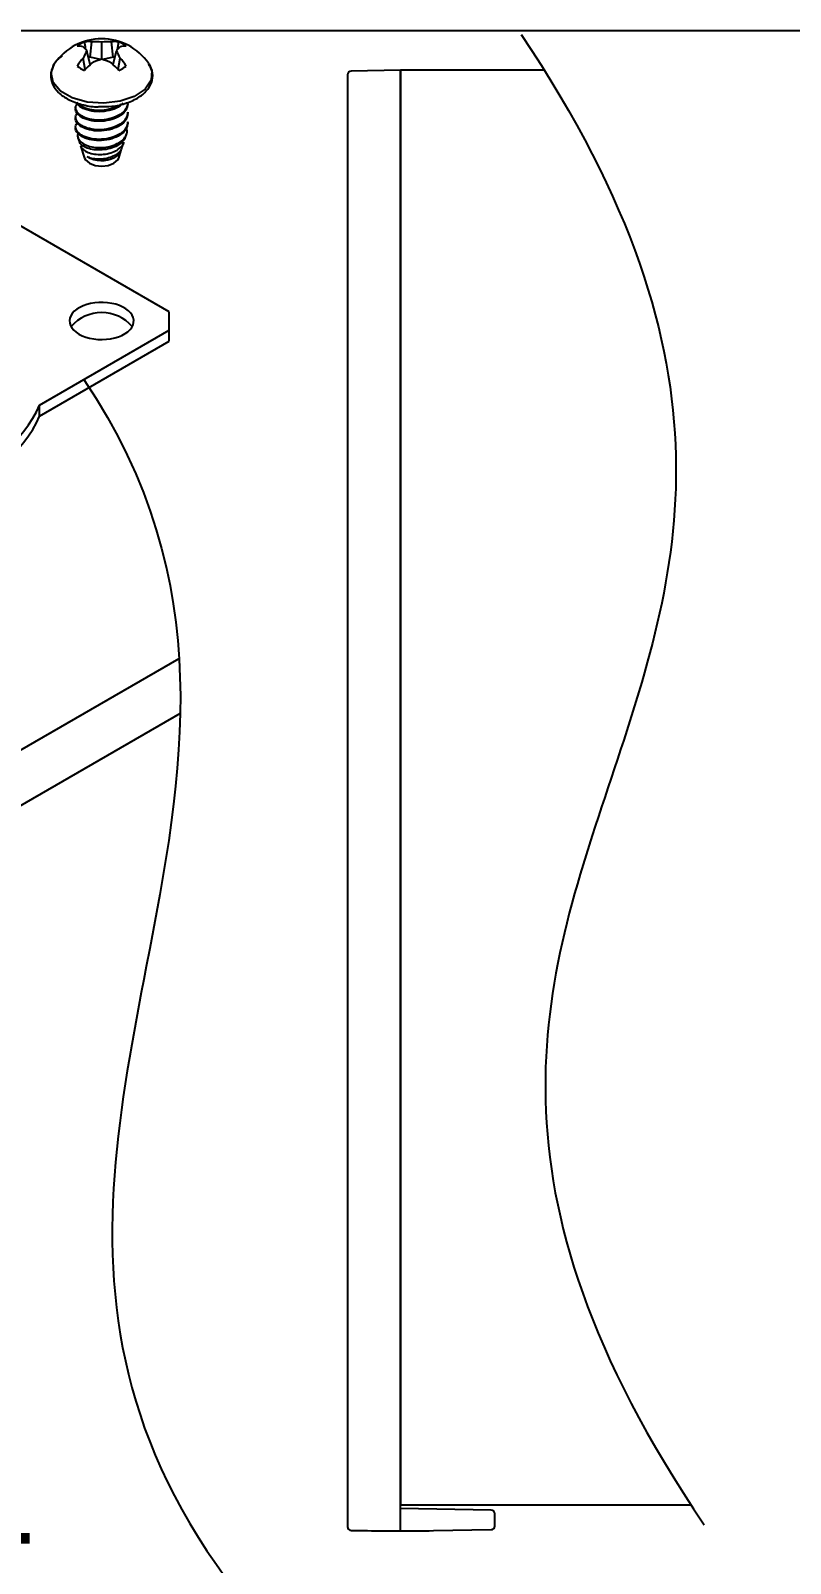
# Model space of a CAD drawing. Extents: x -0.6 to 12.5, y -6.8 to 0.
# Drawn here: x 5.832 to 7.843, y -4.06 to 0 of the extents above; entities that cross this region are included whole.
import ezdxf

# ---------------------------------------------------------------- set-up
doc = ezdxf.new("R2010")
doc.units = 0
doc.header["$LTSCALE"] = 0.5
doc.header["$MEASUREMENT"] = 0
for name, color, linetype in [('Dimension', 10, 'CONTINUOUS'), ('End Cap', 92, 'CONTINUOUS'), ('FAB DWG', 221, 'CONTINUOUS'), ('Hardware', 242, 'CONTINUOUS'), ('Housing', 150, 'CONTINUOUS')]:
    doc.layers.add(name, color=color, linetype=linetype)
doc.layers.add('Text-Unprinted', color=131, linetype='CONTINUOUS', plot=False)
doc.styles.add('LSAD_Standard', font='arial.ttf')

msp = doc.modelspace()

# ---------------------------------------------------------------- linework, layer by layer
at = {"layer": 'Dimension', "transparency": 16777216}
msp.add_open_spline([(7.1308, -0.01), (7.7248, -0.8973), (7.3731, -1.984), (7.0037, -3.0559), (7.6155, -3.9579)], degree=3, dxfattribs=at)
msp.add_open_spline([(5.9726, -0.9238), (6.3331, -1.4621), (6.0941, -2.7067), (5.855, -3.9512), (7.1053, -4.7786)], degree=3, knots=[0.309511, 0.309511, 0.309511, 0.309511, 1, 2, 2, 2, 2], dxfattribs=at)
at = {"layer": 'End Cap', "linetype": 'Continuous', "lineweight": 25, "transparency": 16777216}
for p, q in [((6.6704, -0.1171), (6.6704, -3.9626)), ((6.811, -0.1049), (6.6802, -0.1071)), ((6.811, -0.1149), (6.811, -0.1049)), ((6.811, -3.9741), (6.811, -0.1149)), ((7.0512, -3.919), (6.811, -3.9149)), ((7.061, -3.9607), (7.061, -3.929)), ((6.6802, -3.9726), (6.7238, -3.9733)), ((6.8983, -3.9733), (7.0512, -3.9707))]:
    msp.add_line(p, q, dxfattribs=at)
for centre, radius, start, end in [((6.6804, -0.1171), 0.01, 91, 180), ((7.051, -3.929), 0.01, 0, 89), ((6.6804, -3.9626), 0.01, 180, 269), ((6.811, 1.0259), 5, 269, 271), ((7.051, -3.9607), 0.01, 271, 0)]:
    msp.add_arc(centre, radius, start, end, dxfattribs=at)
at = {"layer": 'Hardware', "transparency": 16777216}
for p, q in [((5.9893, -0.0701), (5.9938, -0.0295)), ((6.0196, -0.0758), (6.0196, -0.0308)), ((6.05, -0.0701), (6.0455, -0.0295)), ((6.0614, -0.0503), (6.065, -0.0299)), ((5.9761, -0.1031), (5.9709, -0.0725)), ((5.9892, -0.09), (5.9806, -0.0533)), ((5.9893, -0.0701), (5.9838, -0.067)), ((6.0168, -0.0767), (5.9893, -0.0701)), ((6.05, -0.0701), (6.0224, -0.0767)), ((6.05, -0.09), (6.0586, -0.0533)), ((6.0554, -0.067), (6.05, -0.0701)), ((6.0631, -0.1031), (6.0683, -0.0725)), ((6.1438, -0.0865), (6.1451, -0.0884)), ((6.0886, -0.1937), (6.0886, -0.1905)), ((5.9506, -0.2032), (5.9506, -0.2064)), ((5.9506, -0.2288), (5.9506, -0.232)), ((6.0886, -0.2192), (6.0886, -0.216)), ((6.0886, -0.2447), (6.0886, -0.2415)), ((5.9568, -0.2836), (5.9598, -0.2928)), ((6.0836, -0.2799), (6.0855, -0.2742)), ((5.9638, -0.305), (5.9744, -0.3374)), ((6.0648, -0.3374), (6.0715, -0.3169)), ((6.0741, -0.309), (6.0785, -0.2956)), ((6.1982, -0.7446), (5.5317, -0.3598)), ((6.1982, -0.8229), (6.1982, -0.7446)), ((5.8547, -0.9918), (6.1982, -0.7935)), ((5.8547, -1.0212), (6.1982, -0.8229)), ((5.8547, -1.0212), (5.8547, -0.9918))]:
    msp.add_line(p, q, dxfattribs=at)
at = {"layer": 'Hardware', "transparency": 16777216, "flags": 128}
for points in [[(6.1451, -0.0884), (6.1523, -0.1056), (6.1505, -0.131), (6.1345, -0.1546), (6.106, -0.174), (6.0682, -0.187), (6.0251, -0.1922), (5.9814, -0.1891), (5.9419, -0.1779), (5.9108, -0.16), (5.8914, -0.1371), (5.886, -0.1119), (5.895, -0.0871), (5.8954, -0.0865)], [(5.9744, -0.3374), (5.9771, -0.3426), (5.9871, -0.3512)], [(5.9871, -0.3512), (6.002, -0.357), (6.0196, -0.359), (6.0372, -0.357), (6.0521, -0.3512), (6.0621, -0.3426), (6.0648, -0.3374)], [(5.9595, -0.8038), (5.9681, -0.8081), (5.9775, -0.8117), (5.9877, -0.8145), (5.9985, -0.8166), (6.0097, -0.8178), (6.021, -0.8181), (6.0323, -0.8176), (6.0434, -0.8162), (6.0541, -0.8139), (6.0641, -0.8109), (6.0734, -0.8071), (6.0817, -0.8026), (6.0889, -0.7975), (6.0948, -0.7919), (6.0994, -0.7859), (6.1026, -0.7796), (6.1043, -0.7732), (6.1045, -0.7666), (6.1032, -0.7601), (6.1004, -0.7537), (6.0961, -0.7477), (6.0905, -0.742), (6.0836, -0.7368), (6.0756, -0.7321), (6.0665, -0.7281), (6.0567, -0.7249), (6.0461, -0.7224), (6.0351, -0.7208), (6.0239, -0.72), (6.0125, -0.7202), (6.0013, -0.7211), (5.9904, -0.723), (5.98, -0.7256), (5.9703, -0.7291), (5.9615, -0.7332), (5.9538, -0.738), (5.9472, -0.7433), (5.9419, -0.7491), (5.938, -0.7553), (5.9356, -0.7617), (5.9346, -0.7682), (5.9352, -0.7748), (5.9373, -0.7812), (5.9408, -0.7875), (5.9458, -0.7934), (5.952, -0.7988), (5.9595, -0.8038)], [(5.3891, -1.2606), (5.4195, -1.256), (5.4496, -1.2505), (5.4791, -1.2442), (5.5081, -1.237), (5.5364, -1.2289), (5.5639, -1.2201), (5.5906, -1.2105), (5.6165, -1.2), (5.6414, -1.1889), (5.6653, -1.177), (5.6882, -1.1645), (5.7099, -1.1513), (5.7304, -1.1375), (5.7497, -1.1231), (5.7677, -1.1082), (5.7844, -1.0928), (5.7998, -1.0769), (5.8137, -1.0606), (5.8262, -1.0438), (5.8372, -1.0268), (5.8467, -1.0094), (5.8547, -0.9918)], [(5.3891, -1.2899), (5.4195, -1.2853), (5.4496, -1.2799), (5.4791, -1.2735), (5.5081, -1.2663), (5.5364, -1.2583), (5.5639, -1.2494), (5.5906, -1.2398), (5.6165, -1.2294), (5.6414, -1.2182), (5.6653, -1.2064), (5.6882, -1.1938), (5.7099, -1.1806), (5.7304, -1.1668), (5.7497, -1.1524), (5.7677, -1.1375), (5.7844, -1.1221), (5.7998, -1.1062), (5.8137, -1.0899), (5.8262, -1.0732), (5.8372, -1.0561), (5.8467, -1.0388), (5.8547, -1.0212)]]:
    msp.add_lwpolyline(points, dxfattribs=at)
at = {"layer": 'Hardware', "transparency": 16777216}
for centre, radius, start, end in [((6.0196, -0.1725), 0.151, 34.6954, 145.3046), ((6.0012, -0.0995), 0.0746, 111.1716, 128.8108), ((5.9855, -0.1033), 0.0742, 83.6276, 98.756), ((5.9999, -0.1688), 0.1394, 81.8679, 92.5198), ((6.0393, -0.1688), 0.1394, 87.4802, 98.1321), ((6.0537, -0.1033), 0.0742, 81.244, 96.3724), ((6.0381, -0.0995), 0.0746, 51.1892, 68.8284), ((5.9575, -0.1057), 0.0644, 77.9581, 92.7317), ((6.1141, -0.201), 0.1924, 138.1029, 146.1149), ((5.905, -0.1128), 0.0962, 38.1959, 46.7537), ((6.1237, -0.1375), 0.1661, 149.5431, 156.9856), ((6.0867, -0.2892), 0.2237, 107.4545, 114.5524), ((5.9525, -0.2892), 0.2237, 65.4476, 72.5455), ((6.1343, -0.1128), 0.0962, 133.2463, 141.8041), ((5.9155, -0.1375), 0.1661, 23.0144, 30.4569), ((6.0818, -0.1057), 0.0644, 87.2683, 102.0419), ((5.9251, -0.201), 0.1924, 33.8851, 41.8971), ((6.0012, -0.0356), 0.0746, 231.1892, 248.8284), ((6.193, -0.3053), 0.2965, 132.217, 137.5485), ((5.8462, -0.3053), 0.2965, 42.4515, 47.783), ((6.0381, -0.0356), 0.0746, 291.1716, 308.8108), ((6.0198, -0.2639), 0.0799, 240.7516, 295.3628), ((6.0196, -0.855), 0.108, 41.3174, 138.6826)]:
    msp.add_arc(centre, radius, start, end, dxfattribs=at)
for points, knots in [([(5.9778, -0.0502), (5.9776, -0.0491), (5.9764, -0.0424), (5.9752, -0.0356), (5.9742, -0.0299)], [0, 0, 0, 0, 0.160299, 1, 1, 1, 1]), ([(5.9154, -0.0671), (5.9141, -0.0678), (5.9026, -0.0744), (5.8907, -0.0913), (5.8825, -0.1167), (5.8877, -0.1423), (5.9043, -0.165), (5.9307, -0.1836), (5.9656, -0.1961), (5.9944, -0.202), (6.01, -0.2014), (6.0119, -0.2013)], [0, 0, 0, 0, 0.0186088, 0.1641351, 0.2911291, 0.4254508, 0.5576173, 0.6950227, 0.8370815, 0.9795225, 1, 1, 1, 1]), ([(6.0119, -0.2013), (6.0237, -0.2013), (6.0492, -0.2015), (6.0865, -0.1926), (6.1196, -0.1772), (6.143, -0.1564), (6.1551, -0.1317), (6.1558, -0.1077), (6.1475, -0.0943), (6.1441, -0.0889)], [0, 0, 0, 0, 0.133436, 0.289698, 0.446963, 0.605898, 0.746971, 0.897236, 1, 1, 1, 1]), ([(6.0885, -0.1937), (6.0875, -0.1995), (6.0855, -0.211), (6.0695, -0.2258), (6.0467, -0.2362), (6.0196, -0.241), (5.9926, -0.2394), (5.9693, -0.2322), (5.955, -0.2207), (5.9489, -0.211), (5.9506, -0.2065), (5.9507, -0.2064)], [0, 0, 0, 0, 0.125929, 0.250016, 0.374103, 0.501465, 0.623764, 0.750016, 0.876268, 0.998566, 1, 1, 1, 1]), ([(6.0885, -0.1905), (6.0875, -0.1963), (6.0855, -0.2078), (6.0695, -0.2226), (6.0467, -0.233), (6.0196, -0.2378), (5.9925, -0.2362), (5.9695, -0.229), (5.9544, -0.2174), (5.9485, -0.2039), (5.953, -0.1958), (5.955, -0.192)], [0, 0, 0, 0, 0.114105, 0.226541, 0.338977, 0.454381, 0.565196, 0.679594, 0.793992, 0.904807, 1, 1, 1, 1]), ([(6.076, -0.1922), (6.0737, -0.1947), (6.0668, -0.2023), (6.0464, -0.2106), (6.0198, -0.2155), (5.9924, -0.2138), (5.9699, -0.2066), (5.9561, -0.1974), (5.9542, -0.1909), (5.9537, -0.189)], [0, 0, 0, 0, 0.086174, 0.253931, 0.426117, 0.591457, 0.762141, 0.932825, 1, 1, 1, 1]), ([(6.0696, -0.1951), (6.0692, -0.1956), (6.064, -0.2008), (6.0461, -0.2072), (6.0198, -0.2124), (5.9926, -0.2106), (5.9691, -0.2036), (5.9603, -0.1955), (5.9559, -0.1914)], [0, 0, 0, 0, 0.0163842, 0.2115655, 0.4118993, 0.6042675, 0.8028541, 1, 1, 1, 1]), ([(6.0885, -0.2192), (6.0875, -0.225), (6.0855, -0.2365), (6.0695, -0.2513), (6.0467, -0.2617), (6.0196, -0.2666), (5.9926, -0.2649), (5.9693, -0.2577), (5.955, -0.2462), (5.9489, -0.2365), (5.9506, -0.232), (5.9507, -0.232)], [0, 0, 0, 0, 0.125929, 0.250016, 0.374103, 0.501465, 0.623764, 0.750016, 0.876268, 0.998566, 1, 1, 1, 1]), ([(6.0885, -0.216), (6.0875, -0.2218), (6.0855, -0.2334), (6.0695, -0.2481), (6.0467, -0.2585), (6.0196, -0.2634), (5.9925, -0.2617), (5.9695, -0.2545), (5.9544, -0.2429), (5.9485, -0.2294), (5.953, -0.2213), (5.955, -0.2175)], [0, 0, 0, 0, 0.114105, 0.226541, 0.338977, 0.454381, 0.565196, 0.679594, 0.793992, 0.904807, 1, 1, 1, 1]), ([(6.0885, -0.2415), (6.0875, -0.2473), (6.0855, -0.2589), (6.0695, -0.2736), (6.0467, -0.2841), (6.0196, -0.2889), (5.9925, -0.2872), (5.9695, -0.28), (5.9544, -0.2685), (5.9485, -0.255), (5.953, -0.2468), (5.955, -0.243)], [0, 0, 0, 0, 0.114105, 0.226541, 0.338977, 0.454381, 0.565196, 0.679594, 0.793992, 0.904807, 1, 1, 1, 1]), ([(6.0885, -0.2447), (6.0875, -0.2505), (6.0855, -0.2621), (6.0695, -0.2768), (6.0467, -0.2872), (6.0196, -0.2921), (5.9926, -0.2904), (5.9693, -0.2832), (5.955, -0.2717), (5.9489, -0.262), (5.9506, -0.2575), (5.9507, -0.2575)], [0, 0, 0, 0, 0.125929, 0.250016, 0.374103, 0.501465, 0.623764, 0.750016, 0.876268, 0.998566, 1, 1, 1, 1]), ([(5.9573, -0.2722), (5.9569, -0.2727), (5.9544, -0.2767), (5.9565, -0.2851), (5.9641, -0.2957), (5.9786, -0.304), (5.9978, -0.3092), (6.0197, -0.3104), (6.0418, -0.3072), (6.0617, -0.2999), (6.0772, -0.2892), (6.0859, -0.2759), (6.0884, -0.2646), (6.0854, -0.2586), (6.0847, -0.2571)], [0, 0, 0, 0, 0.013832, 0.106811, 0.199678, 0.294132, 0.388835, 0.483454, 0.579421, 0.675847, 0.772213, 0.869693, 0.96784, 1, 1, 1, 1]), ([(6.083, -0.2797), (6.0817, -0.2832), (6.0788, -0.2913), (6.0662, -0.3022), (6.048, -0.311), (6.0267, -0.3159), (6.005, -0.3165), (5.9851, -0.3129), (5.9701, -0.306), (5.9615, -0.2986), (5.9608, -0.2938), (5.9606, -0.2925)], [0, 0, 0, 0, 0.092827, 0.219103, 0.345319, 0.468376, 0.591571, 0.714714, 0.834915, 0.955029, 1, 1, 1, 1]), ([(5.9641, -0.3049), (5.9641, -0.3053), (5.9643, -0.309), (5.9707, -0.3156), (5.983, -0.3229), (6.0002, -0.3274), (6.0197, -0.3284), (6.0394, -0.3254), (6.0573, -0.3188), (6.0705, -0.3091), (6.0777, -0.3007), (6.0781, -0.296), (6.0782, -0.2955)], [0, 0, 0, 0, 0.014888, 0.132648, 0.252677, 0.373069, 0.493329, 0.615512, 0.738359, 0.861115, 0.985452, 1, 1, 1, 1]), ([(6.0734, -0.3088), (6.0728, -0.311), (6.0711, -0.3173), (6.0617, -0.3265), (6.047, -0.3347), (6.0291, -0.3398), (6.0106, -0.3412), (5.9934, -0.339), (5.9849, -0.3354), (5.9808, -0.3336)], [0, 0, 0, 0, 0.08427, 0.241288, 0.398255, 0.551499, 0.704037, 0.856546, 1, 1, 1, 1]), ([(6.0541, -0.3361), (6.0583, -0.3333), (6.0665, -0.3278), (6.0698, -0.3205), (6.0714, -0.3169)], [0, 0, 0, 0, 0.510845, 1, 1, 1, 1])]:
    msp.add_open_spline(points, degree=3, knots=knots, dxfattribs=at)
at = {"layer": 'Housing', "transparency": 16777216}
for p, q in [((4.6876, -2.5506), (6.2247, -1.6632)), ((6.2276, -1.8085), (4.7512, -2.6608))]:
    msp.add_line(p, q, dxfattribs=at)
msp.add_lwpolyline([(7.1922, -0.1049), (6.811, -0.1049), (6.811, -3.9049), (7.5802, -3.9049)], dxfattribs=at)
at = {"layer": 'Text-Unprinted', "ltscale": 0.5, "transparency": 16777216}
msp.add_lwpolyline([(0, 0), (12.5096, 0), (12.5096, -6.7848), (0, -6.7848)], close=True, dxfattribs=at)

# ---------------------------------------------------------------- texts
at = {"layer": 'FAB DWG', "transparency": 16777216, "insert": (5.3564, -4.315), "char_height": 0.25, "attachment_point": 5, "style": 'LSAD_Standard'}
msp.add_mtext_dynamic_manual_height_columns('\\A1;MAKE TIGHT SEAL', width=2.034107, gutter_width=16.875, heights=[0], dxfattribs=at)

doc.saveas('drawing.dxf')
